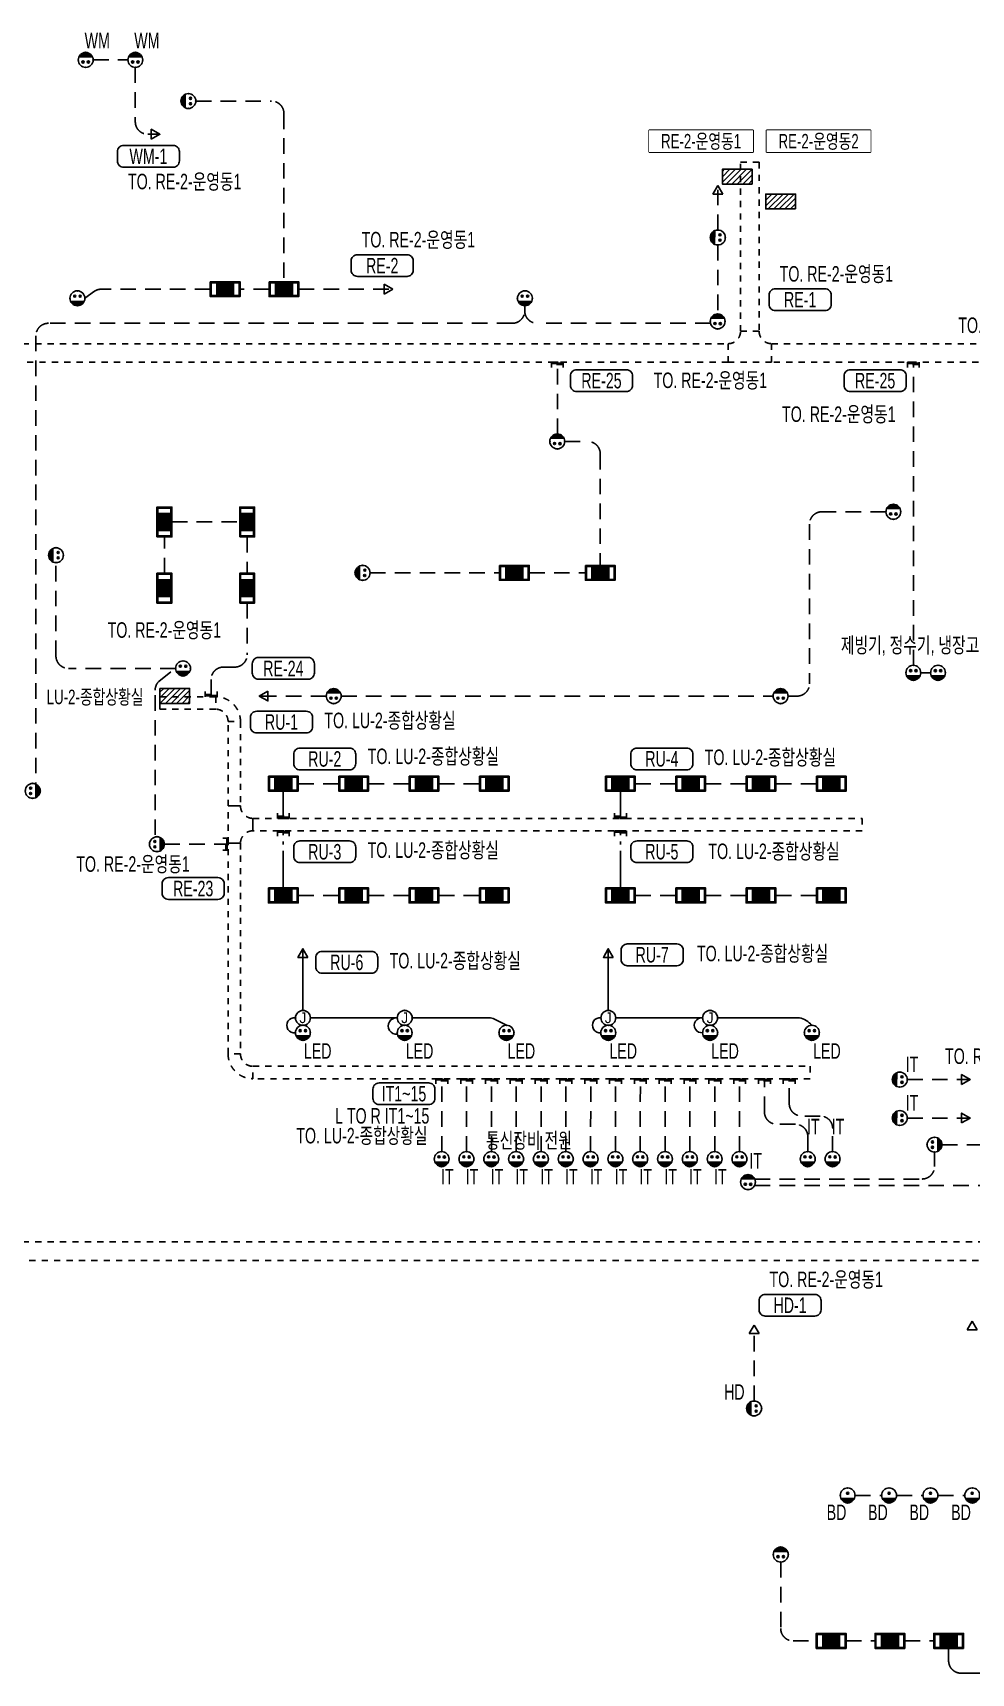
# Model space of a CAD drawing. Header units: millimetres. Extents: x 35956 to 501590, y -530175 to 1059940.
# Drawn here: x 127472 to 150160, y -110542 to -70899 of the extents above; entities that cross this region are included whole.
import ezdxf
from ezdxf.enums import TextEntityAlignment as Align

# ---------------------------------------------------------------- set-up
doc = ezdxf.new("R2010")
doc.units = ezdxf.units.MM
doc.header["$LTSCALE"] = 150
doc.set_wipeout_variables(frame=1)
for name, pattern in [('D1', [3, 1, -1, 1]), ('D2', [6.5, 2.5, -1.5, 2.5]), ('E6', [10, 6, -1, 0.5, -1, 0.5, -1])]:
    doc.linetypes.add(name, pattern=pattern)
doc.layers.get('Defpoints').update_dxf_attribs({"color": 161})
for name, color, linetype in [('------01 Distribution Panel', 3, 'Continuous'), ('------01 Distribution Panel_UPS_Emgency', 232, 'Continuous'), ('------06 Receptacle', 6, 'Continuous'), ('------07 System Box', 6, 'Continuous'), ('-----20 General Symbol', 3, 'Continuous'), ('-----21 Embeded Wire in Ceiling or Wall', 4, 'Continuous'), ('-----22 Concealed Wire in Floor', 4, 'E6'), ('-----22 Embeded in Floor', 4, 'D2'), ('-----23 Concealed or Exposed Wire', 4, 'D1'), ('-----26 Electrical Cable Tray_Access Floor', 1, 'D1')]:
    doc.layers.add(name, color=color, linetype=linetype)
doc.styles.add('ELEC', font='')
doc.styles.get('ELEC').set_extended_font_data('Dotum')

# ---------------------------------------------------------------- blocks, each defined once
blk = doc.blocks.new('B02')
h = blk.add_hatch(color=256)
h.paths.add_polyline_path([(-136, 86, 0.632456), (136, 86)])
h.paths.add_polyline_path([(-75, 193, 1), (-32, 193, 1)])
h.paths.add_polyline_path([(32, 193, 1), (75, 193, 1)])
blk.add_line((-136, 86), (136, 86))
at = {"linetype": 'Continuous'}
blk.add_circle((0, 150), 150, dxfattribs=at)
for centre in [(-54, 193), (54, 193)]:
    blk.add_circle(centre, 21.4)
for p in [(-150, 150), (0, 300), (0, 0), (150, 150)]:
    blk.add_point(p)
blk = doc.blocks.new('A02')
h = blk.add_hatch()
h.set_pattern_fill('ANSI31', color=256, scale=25, style=0)
h.set_pattern_definition([(45, (-2000, -19200), (-56.1266, 56.1266), [])])
h.paths.add_polyline_path([(-300, 300), (-300, 0), (300, 0), (300, 300)])
blk.add_lwpolyline([(300, 0), (-300, 0), (-300, 300), (300, 300)], close=True)
blk = doc.blocks.new('B11')
h = blk.add_hatch(color=256)
h.dxf.hatch_style = 1
h.paths.add_polyline_path([(150, 150), (-150, 150), (-150, -150), (150, -150)])
at = {"linetype": 'Continuous'}
for points in [[(300, -150), (-300, -150), (-300, 150), (300, 150)], [(-150, 150), (150, 150), (150, -150), (-150, -150)]]:
    blk.add_lwpolyline(points, close=True, dxfattribs=at)
at = {"color": 1, "linetype": 'Continuous'}
for points in [[(-280, 130), (-170, 130), (-170, -130), (-280, -130)], [(170, 130), (280, 130), (280, -130), (170, -130)]]:
    blk.add_lwpolyline(points, close=True, dxfattribs=at)
blk = doc.blocks.new('B01')
h = blk.add_hatch(color=256)
h.paths.add_polyline_path([(21, 193, 1), (-21, 193, 1)])
h.paths.add_polyline_path([(-136, 86, 0.632456), (136, 86)])
blk.add_line((-136, 86), (136, 86))
at = {"linetype": 'Continuous'}
blk.add_circle((0, 150), 150, dxfattribs=at)
blk.add_circle((0, 193), 21.4)
for p in [(-150, 150), (0, 300), (0, 0), (150, 150)]:
    blk.add_point(p)
blk = doc.blocks.new('O07')
blk.add_lwpolyline([(-173, -100), (0, 0), (-173, 100)], close=True)
blk = doc.blocks.new('O04')
blk.add_circle((0, 0), 150)
for p in [(-150, 0), (0, 150), (150, 0), (0, -150)]:
    blk.add_point(p)
at = {"style": 'ELEC'}
blk.add_text('J', height=214, dxfattribs=at).set_placement((0, 0), align=Align.MIDDLE)
blk = doc.blocks.new('O08')
blk.add_hatch(color=256).paths.add_polyline_path([(-120, 51), (-120, 0), (120, 0), (120, 51)])
blk.add_lwpolyline([(120, 127.5), (120, 0), (-120, 0), (-120, 127.5), (-120, 51), (120, 51)])
blk = doc.blocks.new('A$C2ba48c73')
at = {"layer": '-----23 Concealed or Exposed Wire', "rotation": 180}
blk.add_blockref('O08', (0, 0), dxfattribs=at)

msp = doc.modelspace()

# ---------------------------------------------------------------- linework, layer by layer
at = {"layer": '------01 Distribution Panel', "color": 1}
for points in [[(142372, -73780), (144888, -73780), (144888, -73255), (142372, -73255)], [(145213, -73780), (147729, -73780), (147729, -73255), (145213, -73255)]]:
    msp.add_lwpolyline(points, close=True, dxfattribs=at)
at = {"layer": '-----21 Embeded Wire in Ceiling or Wall'}
for p, q in [((134184, -94705), (136284, -94705)), ((136644, -94705), (138500, -94705)), ((138925, -94885), (138636, -94738)), ((141566, -94705), (143667, -94705))]:
    msp.add_line(p, q, dxfattribs=at)
for points in [[(134004, -94525), (134004, -93035)], [(141386, -94525), (141386, -93035)]]:
    msp.add_lwpolyline(points, dxfattribs=at)
msp.add_lwpolyline([(144027, -94705), (146006, -94705, -0.172663), (146308, -94885, -0.299992)], format="xyb", dxfattribs=at)
for centre, radius, start, end in [((133793, -94884), 182, 80.3196, 279.3267), ((136265, -94902), 198, 84.3003, 276.4402), ((138500, -95005), 300, 62.9869, 90), ((141183, -94884), 181, 82.6733, 276.973), ((143647, -94884), 181, 83.4637, 276.1825)]:
    msp.add_arc(centre, radius, start, end, dxfattribs=at)
at = {"layer": '-----22 Concealed Wire in Floor'}
for points in [[(133529, -89225), (133529, -89884)], [(141679, -89225), (141679, -89884)], [(133529, -91565), (133529, -90184)], [(141679, -91565), (141679, -90184)]]:
    msp.add_lwpolyline(points, dxfattribs=at)
at = {"layer": '-----22 Concealed Wire in Floor', "elevation": 0}
msp.add_lwpolyline([(149614, -109942), (149614, -110242, 0.414214), (149914, -110542), (160537, -110542)], format="xyb", dxfattribs=at)
at = {"layer": '-----22 Embeded in Floor'}
for p, q in [((144035, -75666), (144037, -74593)), ((144032, -76026), (144032, -77695)), ((140154, -80595), (140154, -78862)), ((131783, -86528), (131783, -86945)), ((130654, -90509), (132194, -90509)), ((137359, -97937), (137361, -96175)), ((137959, -97937), (137961, -96175)), ((138559, -97937), (138561, -96175)), ((139159, -97937), (139161, -96175)), ((139759, -97937), (139761, -96175)), ((140359, -97937), (140361, -96175)), ((140959, -97937), (140961, -96175)), ((141559, -97937), (141561, -96175)), ((142159, -97937), (142161, -96175)), ((142759, -97937), (142761, -96175)), ((143359, -97937), (143361, -96175)), ((143959, -97937), (143961, -96175)), ((144559, -97937), (144561, -96175)), ((145161, -96977), (145161, -96175)), ((145761, -96777), (145761, -96175)), ((146511, -97077), (146061, -97077)), ((145911, -97277), (145461, -97277)), ((146809, -97937), (146811, -97377)), ((146209, -97937), (146211, -97577))]:
    msp.add_line(p, q, dxfattribs=at)
for points in [[(128932, -71555), (129772, -71552)], [(133184, -77095), (132484, -77095)], [(133904, -77095), (136173, -77095)], [(139365, -77495), (139365, -77619), (139365, -77534)], [(130834, -82720), (132474, -82720)], [(130654, -83960), (130654, -83080)], [(132654, -83080), (132654, -83960)], [(135626, -83951), (138755, -83951)], [(139475, -83951), (140832, -83951)], [(134568, -86927), (132948, -86927)], [(134928, -86929), (145372, -86927)], [(133889, -89045), (134869, -89045)], [(135589, -89045), (136569, -89045)], [(137289, -89045), (138269, -89045)], [(142039, -89045), (143019, -89045)], [(143739, -89045), (144719, -89045)], [(145439, -89045), (146419, -89045)], [(133889, -91745), (134869, -91745)], [(135589, -91745), (136569, -91745)], [(137289, -91745), (138269, -91745)], [(142039, -91745), (143019, -91745)], [(143739, -91745), (144719, -91745)], [(145439, -91745), (146419, -91745)], [(148614, -96197), (150135, -96197)], [(148614, -97125), (150115, -97125)], [(144911, -103964), (144911, -102128)], [(147354, -106245), (147994, -106245)], [(148354, -106245), (148994, -106245)], [(149354, -106245), (150004, -106245)], [(147134, -109762), (147834, -109762)], [(148554, -109762), (149254, -109762)]]:
    msp.add_lwpolyline(points, dxfattribs=at)
for points in [[(129951, -71734), (129951, -73050, 0.414214), (130251, -73350), (130545, -73350)], [(131414, -72549), (133244, -72549, -0.414214), (133544, -72849), (133544, -76915)], [(131764, -77095), (129130, -77095, 0.149591), (128962, -77146), (128731, -77316)], [(140332, -80776), (140892, -80776, -0.414214), (141192, -81076), (141192, -83771)], [(148098, -82474), (146550, -82474, 0.414214), (146250, -82774), (146250, -86629, -0.414214), (145950, -86929), (145732, -86929)], [(130430, -90282), (130430, -86788, -0.19862), (130518, -86576), (130925, -86258), (128332, -86258, -0.414214), (128032, -85958), (128032, -83704)], [(132654, -84680), (132654, -85928, -0.414214), (132354, -86228), (132083, -86228)], [(149454, -97770), (159432, -97770, 0.414214), (159732, -97470), (159732, -89634)], [(144925, -98599), (148972, -98599, 0.414214), (149272, -98299), (149272, -97949)], [(144927, -98753), (159435, -98753, -0.414214), (159735, -99053), (159735, -105240)], [(145554, -107855), (145554, -109462, 0.414214), (145854, -109762), (146414, -109762)]]:
    msp.add_lwpolyline(points, format="xyb", dxfattribs=at)
at = {"layer": '-----22 Embeded in Floor', "elevation": 0}
msp.add_lwpolyline([(148940, -86366), (149177, -86364)], dxfattribs=at)
at = {"layer": '-----22 Embeded in Floor'}
for centre, start, end in [((132083, -86528), 90, 180), ((145461, -96977), 180, 270), ((146061, -96777), 180, 270), ((146511, -97377), 0, 90), ((145911, -97577), 0, 90)]:
    msp.add_arc(centre, 300, start, end, dxfattribs=at)
at = {"layer": '-----26 Electrical Cable Tray_Access Floor', "elevation": 0}
for points in [[(145033, -78112), (144583, -78112), (144583, -74029), (145033, -74029)], [(126930, -78862), (126930, -78412), (144283, -78412), (144283, -78862)], [(130544, -87245), (130544, -86945), (131894, -86945), (131894, -87245)], [(132494, -89584), (132194, -89584), (132194, -87545), (132494, -87545)], [(147522, -89884), (147522, -90184), (132794, -90184), (132794, -89884)], [(132494, -95575), (132194, -95575), (132194, -90484), (132494, -90484)], [(132794, -96175), (132794, -95875), (146267, -95875), (146267, -96175)], [(160237, -100119), (160237, -100569), (126930, -100569), (126930, -100119)]]:
    msp.add_lwpolyline(points, close=True, dxfattribs=at)
for points in [[(145333, -78412), (145333, -78862), (145333, -78862), (144283, -78862), (144283, -78412, 0.414214), (144583, -78112), (145033, -78112), (145033, -78112, 0.414214)], [(131894, -87245), (131894, -87245, -0.414214), (132194, -87545), (132194, -87545), (132494, -87545, 0.414214), (131894, -86945)], [(132494, -90484), (132194, -90484), (132194, -90484), (132194, -89584), (132494, -89584, 0.414214), (132794, -89884), (132794, -90184), (132794, -90184, 0.414214)], [(132794, -95875), (132794, -95875, -0.414214), (132494, -95575), (132494, -95575), (132194, -95575, 0.414214), (132794, -96175)]]:
    msp.add_lwpolyline(points, format="xyb", close=True, dxfattribs=at)

# ---------------------------------------------------------------- block references
at = {"layer": '------01 Distribution Panel', "xscale": 1.2, "yscale": 1.2, "zscale": 1.2}
for p in [(144504, -74555), (145554, -75155)]:
    msp.add_blockref('A02', p, dxfattribs=at)
at = {"layer": '------01 Distribution Panel_UPS_Emgency', "xscale": 1.2, "yscale": 1.2, "zscale": 1.2, "rotation": 180}
msp.add_blockref('A02', (130904, -86745), dxfattribs=at)
at = {"layer": '------06 Receptacle', "xscale": 1.2, "yscale": 1.2, "zscale": 1.2}
for p, rotation in [((128753, -71374), 179.646272586137), ((129953, -71374), 179.646272586137), ((131054, -72547), 269.646272586137), ((143854, -75845), 269.6462725861369), ((128550, -77495), 359.6462725861371), ((139369, -77495), 359.6462725861369), ((144032, -77695), 179.646272586137), ((140154, -80595), 179.646272586137), ((148279, -82295), 179.646272586137), ((127854, -83523), 269.646272586137), ((135266, -83949), 269.646272586137), ((131104, -86439), 359.6462725861371), ((148759, -86545), 359.6462725861371), ((149356, -86545), 359.6462725861371), ((134749, -86748), 179.646272586137), ((145553, -86748), 179.646272586137), ((127651, -89220), 89.64627258613697), ((130654, -90509), 89.64627258613699), ((134001, -95245), 359.6462725861371), ((136462, -95245), 359.6462725861371), ((138923, -95245), 359.6462725861371), ((141384, -95245), 359.6462725861371), ((143845, -95245), 359.6462725861371), ((146306, -95245), 359.6462725861371), ((148254, -96195), 269.6462725860953), ((148254, -97123), 269.6462725860953), ((149454, -97770), 89.64627258609528), ((137356, -98297), 359.6462725861371), ((137956, -98297), 359.6462725861371), ((138556, -98297), 359.6462725861371), ((139156, -98297), 359.6462725861371), ((139756, -98297), 359.6462725861371), ((140356, -98297), 359.6462725861371), ((140956, -98297), 359.6462725861371), ((141556, -98297), 359.6462725861371), ((142156, -98297), 359.6462725861371), ((142756, -98297), 359.6462725861371), ((143356, -98297), 359.6462725861371), ((143956, -98297), 359.6462725861371), ((144556, -98297), 359.6462725861371), ((146206, -98297), 359.6462725861371), ((146806, -98297), 359.6462725861371), ((144765, -98495), 179.646272586137), ((144731, -104144), 270.0000009445702), ((145556, -107495), 179.6462725861371)]:
    msp.add_blockref('B02', p, dxfattribs=dict(at, rotation=rotation))
for p in [(147174, -106425), (148174, -106425), (149174, -106425), (150184, -106425)]:
    msp.add_blockref('B01', p, dxfattribs=at)
at = {"layer": '------07 System Box', "xscale": 1.2, "yscale": 1.2, "zscale": 1.2}
for p, rotation in [((132124, -77095), 180), ((133544, -77095), 180), ((130654, -82720), 270), ((132654, -82720), 270), ((130654, -84320), 270), ((132654, -84320), 270), ((139115, -83951), 180), ((141192, -83951), 180), ((133529, -89045), 180), ((135229, -89045), 180), ((136929, -89045), 180), ((138629, -89045), 180), ((141679, -89045), 180), ((143379, -89045), 180), ((145079, -89045), 180), ((146779, -89045), 180), ((133529, -91745), 180), ((135229, -91745), 180), ((136929, -91745), 180), ((138629, -91745), 180), ((141679, -91745), 180), ((143379, -91745), 180), ((145079, -91745), 180), ((146779, -91745), 180)]:
    msp.add_blockref('B11', p, dxfattribs=dict(at, rotation=rotation))
for p in [(146774, -109762), (148194, -109762), (149614, -109762)]:
    msp.add_blockref('B11', p, dxfattribs=at)
at = {"layer": '-----20 General Symbol', "xscale": 1.2, "yscale": 1.2, "zscale": 1.2}
for p in [(134004, -94705), (136464, -94705), (141386, -94705), (143847, -94705)]:
    msp.add_blockref('O04', p, dxfattribs=at)
at = {"layer": '-----21 Embeded Wire in Ceiling or Wall', "xscale": 1.2, "yscale": 1.2, "zscale": 1.2}
for p in [(130545, -73350), (150135, -96197), (150135, -97125)]:
    msp.add_blockref('O07', p, dxfattribs=at)
for p, rotation in [((132948, -86927), 179.9999999999999), ((134004, -93035), 89.99999999999997), ((141386, -93035), 89.99999999999997)]:
    msp.add_blockref('O07', p, dxfattribs=dict(at, rotation=rotation))
at = {"layer": '-----22 Concealed Wire in Floor', "xscale": 1.2}
for p, rotation in [((131783, -86945), 180), ((133529, -89884), 180.0000000095184), ((141679, -89884), 180.0000000095184), ((132194, -90509), 270)]:
    msp.add_blockref('A$C2ba48c73', p, dxfattribs=dict(at, rotation=rotation))
for p in [(133529, -90184), (141679, -90184), (137361, -96175), (137961, -96175), (138561, -96175), (139161, -96175), (139761, -96175), (140361, -96175), (140961, -96175), (141561, -96175), (142161, -96175), (142761, -96175), (143361, -96175), (143961, -96175), (144561, -96175), (145161, -96175), (145761, -96175)]:
    msp.add_blockref('A$C2ba48c73', p, dxfattribs=at)
at = {"layer": '-----22 Embeded in Floor', "xscale": 1.2, "yscale": 1.2, "zscale": 1.2}
for p, rotation in [((144037, -74593), 90), ((144911, -102128), 89.99999999999997), ((150184, -102038), 89.99999999999997)]:
    msp.add_blockref('O07', p, dxfattribs=dict(at, rotation=rotation))
msp.add_blockref('O07', (136173, -77095), dxfattribs=at)

# ---------------------------------------------------------------- texts
at = {"layer": '------06 Receptacle', "style": 'ELEC', "width": 0.7}
for s, p in [('WM', (129031, -71087)), ('WM', (130231, -71087)), ('LED', (134361, -95506)), ('LED', (136823, -95506)), ('LED', (139285, -95506)), ('LED', (141747, -95506)), ('LED', (144209, -95506)), ('LED', (146671, -95506)), ('IT', (148731, -95829, 0)), ('IT', (148730, -96756, 0)), ('IT', (146343, -97332)), ('IT', (146943, -97332)), ('IT', (144949, -98159)), ('IT', (137493, -98542)), ('IT', (138093, -98542)), ('IT', (138693, -98542)), ('IT', (139293, -98542)), ('IT', (139893, -98542)), ('IT', (140493, -98542)), ('IT', (141093, -98542)), ('IT', (141693, -98542)), ('IT', (142293, -98542)), ('IT', (142893, -98542)), ('IT', (143493, -98542)), ('IT', (144093, -98542)), ('HD', (144433, -103745, 0)), ('BD', (146904, -106654)), ('BD', (147904, -106654)), ('BD', (148904, -106654)), ('BD', (149914, -106654))]:
    msp.add_text(s, height=375, dxfattribs=at).set_placement(p, align=Align.MIDDLE)
at = {"style": 'ELEC', "width": 0.7}
for s, p in [('TO. RE-2-운영동1', (151219, -77962)), ('TO. RE-2-운영동1', (143854, -79292)), ('TO. RE-2-운영동1', (146960, -80111)), ('TO. RE-2-운영동1', (130653, -85328)), ('TO. LU-2-종합상황실', (136109, -87510)), ('TO. LU-2-종합상황실', (137158, -88378, 8)), ('TO. LU-2-종합상황실', (145305, -88401)), ('TO. LU-2-종합상황실', (137155, -90644)), ('TO. LU-2-종합상황실', (145393, -90673)), ('TO. LU-2-종합상황실', (137686, -93316)), ('TO. LU-2-종합상황실', (145116, -93143)), ('TO. RE-2-운영동2', (150900, -95627)), ('TO. LU-2-종합상황실', (135430, -97545))]:
    msp.add_text(s, height=375, dxfattribs=at).set_placement(p, align=Align.MIDDLE)
at = {"layer": 'Defpoints', "style": 'ELEC', "width": 0.7}
for s, p in [('제빙기, 정수기, 냉장고 외 주방부하', (149601, -85708, 0)), ('통신장비 전원', (139467, -97664, 0))]:
    msp.add_text(s, height=375, dxfattribs=at).set_placement(p, align=Align.MIDDLE)

# ---------------------------------------------------------------- wipeouts: each hides what was drawn before it
at = {"color": 1, "linetype": 'Continuous'}
for points in [[(145275, -77462), (145277, -77486), (145283, -77509), (145292, -77530), (145304, -77550), (145319, -77568), (145337, -77584), (145357, -77596), (145379, -77605), (145402, -77610), (145425, -77612), (146625, -77612), (146649, -77610), (146672, -77605), (146693, -77596), (146713, -77584), (146731, -77568), (146747, -77550), (146759, -77530), (146768, -77509), (146773, -77486), (146775, -77462), (146775, -77237), (146773, -77214), (146768, -77191), (146759, -77169), (146747, -77149), (146731, -77131), (146713, -77116), (146693, -77104), (146672, -77095), (146649, -77089), (146625, -77087), (145425, -77087), (145402, -77089), (145379, -77095), (145357, -77104), (145337, -77116), (145319, -77131), (145304, -77149), (145292, -77169), (145283, -77191), (145277, -77214), (145275, -77237)], [(147087, -79418), (147089, -79441), (147094, -79464), (147103, -79486), (147115, -79506), (147131, -79524), (147149, -79539), (147169, -79552), (147190, -79561), (147213, -79566), (147237, -79568), (148437, -79568), (148460, -79566), (148483, -79561), (148505, -79552), (148525, -79539), (148543, -79524), (148558, -79506), (148570, -79486), (148580, -79464), (148585, -79441), (148587, -79418), (148587, -79193), (148585, -79169), (148580, -79147), (148570, -79125), (148558, -79105), (148543, -79087), (148525, -79072), (148505, -79059), (148483, -79050), (148460, -79045), (148437, -79043), (147237, -79043), (147213, -79045), (147190, -79050), (147169, -79059), (147149, -79072), (147131, -79087), (147115, -79105), (147103, -79125), (147094, -79147), (147089, -79169), (147087, -79193)], [(132735, -87669), (132737, -87693), (132742, -87716), (132751, -87737), (132764, -87757), (132779, -87775), (132797, -87791), (132817, -87803), (132839, -87812), (132862, -87817), (132885, -87819), (134085, -87819), (134109, -87817), (134131, -87812), (134153, -87803), (134173, -87791), (134191, -87775), (134206, -87757), (134219, -87737), (134228, -87716), (134233, -87693), (134235, -87669), (134235, -87444), (134233, -87421), (134228, -87398), (134219, -87376), (134206, -87356), (134191, -87338), (134173, -87323), (134153, -87311), (134131, -87302), (134109, -87296), (134085, -87294), (132885, -87294), (132862, -87296), (132839, -87302), (132817, -87311), (132797, -87323), (132779, -87338), (132764, -87356), (132751, -87376), (132742, -87398), (132737, -87421), (132735, -87444)]]:
    msp.add_wipeout(points, dxfattribs=at)

# ---------------------------------------------------------------- next in the draw order: linework, layer by layer
at = {"layer": '-----22 Embeded in Floor'}
msp.add_line((148761, -86185), (148761, -78862), dxfattribs=at)
at = {"layer": '-----26 Electrical Cable Tray_Access Floor', "elevation": 0}
msp.add_lwpolyline([(145333, -78862), (145333, -78412), (160237, -78412), (160237, -78862)], close=True, dxfattribs=at)
at = {"color": 1, "linetype": 'Continuous'}
for points in [[(145275, -77462, 0.414214), (145425, -77612), (146625, -77612, 0.414214), (146775, -77462), (146775, -77237, 0.414214), (146625, -77087), (145425, -77087, 0.414214), (145275, -77237)], [(147087, -79418, 0.414214), (147237, -79568), (148437, -79568, 0.414214), (148587, -79418), (148587, -79193, 0.414214), (148437, -79043), (147237, -79043, 0.414214), (147087, -79193)], [(132735, -87669, 0.414214), (132885, -87819), (134085, -87819, 0.414214), (134235, -87669), (134235, -87444, 0.414214), (134085, -87294), (132885, -87294, 0.414214), (132735, -87444)]]:
    msp.add_lwpolyline(points, format="xyb", close=True, dxfattribs=at)

# ---------------------------------------------------------------- next in the draw order: block references
at = {"layer": '-----22 Concealed Wire in Floor', "xscale": 1.2}
msp.add_blockref('A$C2ba48c73', (148761, -78862), dxfattribs=at)

# ---------------------------------------------------------------- next in the draw order: texts
at = {"style": 'ELEC', "width": 0.7}
for s, p in [('TO. RE-2-운영동1', (146901, -76720)), ('RE-1', (146025, -77350)), ('RE-25', (147837, -79305)), ('RU-1', (133485, -87557))]:
    msp.add_text(s, height=375, dxfattribs=at).set_placement(p, align=Align.MIDDLE)

# ---------------------------------------------------------------- next in the draw order: wipeouts: each hides what was drawn before it
at = {"color": 1}
for points in [[(142372, -73780), (144888, -73780), (144888, -73255), (142372, -73255)], [(145213, -73780), (147729, -73780), (147729, -73255), (145213, -73255)]]:
    msp.add_wipeout(points, dxfattribs=at).dxf.layer = '------01 Distribution Panel'
at = {"color": 1, "linetype": 'Continuous'}
for points in [[(129517, -73996), (129519, -74019), (129525, -74042), (129534, -74064), (129546, -74084), (129561, -74102), (129579, -74117), (129599, -74129), (129621, -74138), (129644, -74144), (129667, -74146), (130867, -74146), (130891, -74144), (130914, -74138), (130936, -74129), (130956, -74117), (130974, -74102), (130989, -74084), (131001, -74064), (131010, -74042), (131016, -74019), (131017, -73996), (131017, -73771), (131016, -73747), (131010, -73724), (131001, -73703), (130989, -73683), (130974, -73665), (130956, -73649), (130936, -73637), (130914, -73628), (130891, -73623), (130867, -73621), (129667, -73621), (129644, -73623), (129621, -73628), (129599, -73637), (129579, -73649), (129561, -73665), (129546, -73683), (129534, -73703), (129525, -73724), (129519, -73747), (129517, -73771)], [(135170, -76636), (135172, -76659), (135177, -76682), (135186, -76704), (135199, -76724), (135214, -76742), (135232, -76757), (135252, -76769), (135274, -76778), (135297, -76784), (135320, -76786), (136520, -76786), (136543, -76784), (136566, -76778), (136588, -76769), (136608, -76757), (136626, -76742), (136641, -76724), (136654, -76704), (136663, -76682), (136668, -76659), (136670, -76636), (136670, -76411), (136668, -76387), (136663, -76364), (136654, -76343), (136641, -76323), (136626, -76305), (136608, -76289), (136588, -76277), (136566, -76268), (136543, -76263), (136520, -76261), (135320, -76261), (135297, -76263), (135274, -76268), (135252, -76277), (135232, -76289), (135214, -76305), (135199, -76323), (135186, -76343), (135177, -76364), (135172, -76387), (135170, -76411)], [(140471, -79417), (140473, -79440), (140478, -79463), (140487, -79485), (140499, -79505), (140515, -79523), (140533, -79538), (140553, -79551), (140574, -79560), (140597, -79565), (140621, -79567), (141821, -79567), (141844, -79565), (141867, -79560), (141889, -79551), (141909, -79538), (141927, -79523), (141942, -79505), (141954, -79485), (141963, -79463), (141969, -79440), (141971, -79417), (141971, -79192), (141969, -79168), (141963, -79146), (141954, -79124), (141942, -79104), (141927, -79086), (141909, -79071), (141889, -79058), (141867, -79049), (141844, -79044), (141821, -79042), (140621, -79042), (140597, -79044), (140574, -79049), (140553, -79058), (140533, -79071), (140515, -79086), (140499, -79104), (140487, -79124), (140478, -79146), (140473, -79168), (140471, -79192)], [(132780, -86371), (132782, -86394), (132788, -86417), (132797, -86439), (132809, -86459), (132824, -86477), (132842, -86492), (132862, -86504), (132884, -86513), (132907, -86519), (132930, -86521), (134130, -86521), (134154, -86519), (134177, -86513), (134198, -86504), (134218, -86492), (134236, -86477), (134252, -86459), (134264, -86439), (134273, -86417), (134278, -86394), (134280, -86371), (134280, -86146), (134278, -86122), (134273, -86099), (134264, -86078), (134252, -86058), (134236, -86040), (134218, -86024), (134198, -86012), (134177, -86003), (134154, -85998), (134130, -85996), (132930, -85996), (132907, -85998), (132884, -86003), (132862, -86012), (132842, -86024), (132824, -86040), (132809, -86058), (132797, -86078), (132788, -86099), (132782, -86122), (132780, -86146)], [(133781, -88560), (133783, -88583), (133789, -88606), (133798, -88628), (133810, -88648), (133825, -88666), (133843, -88681), (133863, -88693), (133885, -88702), (133908, -88708), (133931, -88710), (135131, -88710), (135155, -88708), (135178, -88702), (135199, -88693), (135219, -88681), (135237, -88666), (135253, -88648), (135265, -88628), (135274, -88606), (135279, -88583), (135281, -88560), (135281, -88335), (135279, -88311), (135274, -88288), (135265, -88267), (135253, -88246), (135237, -88229), (135219, -88213), (135199, -88201), (135178, -88192), (135155, -88186), (135131, -88185), (133931, -88185), (133908, -88186), (133885, -88192), (133863, -88201), (133843, -88213), (133825, -88229), (133810, -88246), (133798, -88267), (133789, -88288), (133783, -88311), (133781, -88335)], [(141931, -88560), (141933, -88583), (141939, -88606), (141948, -88628), (141960, -88648), (141975, -88666), (141993, -88681), (142013, -88693), (142035, -88702), (142058, -88708), (142081, -88710), (143281, -88710), (143305, -88708), (143328, -88702), (143349, -88693), (143369, -88681), (143387, -88666), (143403, -88648), (143415, -88628), (143424, -88606), (143429, -88583), (143431, -88560), (143431, -88335), (143429, -88311), (143424, -88288), (143415, -88267), (143403, -88246), (143387, -88229), (143369, -88213), (143349, -88201), (143328, -88192), (143305, -88186), (143281, -88185), (142081, -88185), (142058, -88186), (142035, -88192), (142013, -88201), (141993, -88213), (141975, -88229), (141960, -88246), (141948, -88267), (141939, -88288), (141933, -88311), (141931, -88335)], [(133781, -90803), (133783, -90827), (133789, -90850), (133798, -90871), (133810, -90891), (133825, -90909), (133843, -90925), (133863, -90937), (133885, -90946), (133908, -90951), (133931, -90953), (135131, -90953), (135155, -90951), (135178, -90946), (135199, -90937), (135219, -90925), (135237, -90909), (135253, -90891), (135265, -90871), (135274, -90850), (135279, -90827), (135281, -90803), (135281, -90578), (135279, -90555), (135274, -90532), (135265, -90510), (135253, -90490), (135237, -90472), (135219, -90457), (135199, -90445), (135178, -90436), (135155, -90430), (135131, -90428), (133931, -90428), (133908, -90430), (133885, -90436), (133863, -90445), (133843, -90457), (133825, -90472), (133810, -90490), (133798, -90510), (133789, -90532), (133783, -90555), (133781, -90578)], [(141931, -90803), (141933, -90827), (141939, -90850), (141948, -90871), (141960, -90891), (141975, -90909), (141993, -90925), (142013, -90937), (142035, -90946), (142058, -90951), (142081, -90953), (143281, -90953), (143305, -90951), (143328, -90946), (143349, -90937), (143369, -90925), (143387, -90909), (143403, -90891), (143415, -90871), (143424, -90850), (143429, -90827), (143431, -90803), (143431, -90578), (143429, -90555), (143424, -90532), (143415, -90510), (143403, -90490), (143387, -90472), (143369, -90457), (143349, -90445), (143328, -90436), (143305, -90430), (143281, -90428), (142081, -90428), (142058, -90430), (142035, -90436), (142013, -90445), (141993, -90457), (141975, -90472), (141960, -90490), (141948, -90510), (141939, -90532), (141933, -90555), (141931, -90578)], [(130600, -91691), (130602, -91715), (130607, -91738), (130616, -91759), (130629, -91779), (130644, -91797), (130662, -91813), (130682, -91825), (130704, -91834), (130727, -91839), (130750, -91841), (131950, -91841), (131974, -91839), (131996, -91834), (132018, -91825), (132038, -91813), (132056, -91797), (132071, -91779), (132084, -91759), (132093, -91738), (132098, -91715), (132100, -91691), (132100, -91466), (132098, -91443), (132093, -91420), (132084, -91398), (132071, -91378), (132056, -91360), (132038, -91345), (132018, -91333), (131996, -91323), (131974, -91318), (131950, -91316), (130750, -91316), (130727, -91318), (130704, -91323), (130682, -91333), (130662, -91345), (130644, -91360), (130629, -91378), (130616, -91398), (130607, -91420), (130602, -91443), (130600, -91466)], [(134313, -93474), (134314, -93498), (134320, -93521), (134329, -93543), (134341, -93563), (134356, -93580), (134374, -93596), (134394, -93608), (134416, -93617), (134439, -93623), (134463, -93624), (135663, -93624), (135686, -93623), (135709, -93617), (135731, -93608), (135751, -93596), (135769, -93580), (135784, -93563), (135796, -93543), (135805, -93521), (135811, -93498), (135813, -93474), (135813, -93249), (135811, -93226), (135805, -93203), (135796, -93181), (135784, -93161), (135769, -93143), (135751, -93128), (135731, -93116), (135709, -93107), (135686, -93101), (135663, -93099), (134463, -93099), (134439, -93101), (134416, -93107), (134394, -93116), (134374, -93128), (134356, -93143), (134341, -93161), (134329, -93181), (134320, -93203), (134314, -93226), (134313, -93249)], [(141696, -93294), (141698, -93318), (141703, -93341), (141712, -93363), (141724, -93383), (141740, -93400), (141758, -93416), (141778, -93428), (141799, -93437), (141822, -93443), (141846, -93444), (143046, -93444), (143069, -93443), (143092, -93437), (143114, -93428), (143134, -93416), (143152, -93400), (143167, -93383), (143179, -93363), (143188, -93341), (143194, -93318), (143196, -93294), (143196, -93069), (143194, -93046), (143188, -93023), (143179, -93001), (143167, -92981), (143152, -92963), (143134, -92948), (143114, -92936), (143092, -92927), (143069, -92921), (143046, -92919), (141846, -92919), (141822, -92921), (141799, -92927), (141778, -92936), (141758, -92948), (141740, -92963), (141724, -92981), (141712, -93001), (141703, -93023), (141698, -93046), (141696, -93069)], [(135696, -96651), (135698, -96675), (135703, -96698), (135712, -96719), (135724, -96739), (135740, -96757), (135758, -96773), (135778, -96785), (135799, -96794), (135822, -96799), (135846, -96801), (137046, -96801), (137069, -96799), (137092, -96794), (137114, -96785), (137134, -96773), (137152, -96757), (137167, -96739), (137179, -96719), (137188, -96698), (137194, -96675), (137196, -96651), (137196, -96426), (137194, -96403), (137188, -96380), (137179, -96358), (137167, -96338), (137152, -96320), (137134, -96305), (137114, -96293), (137092, -96284), (137069, -96278), (137046, -96276), (135846, -96276), (135822, -96278), (135799, -96284), (135778, -96293), (135758, -96305), (135740, -96320), (135724, -96338), (135712, -96358), (135703, -96380), (135698, -96403), (135696, -96426)], [(145030, -101762), (145031, -101786), (145037, -101809), (145046, -101831), (145058, -101851), (145073, -101869), (145091, -101884), (145111, -101896), (145133, -101905), (145156, -101911), (145180, -101912), (146380, -101912), (146403, -101911), (146426, -101905), (146448, -101896), (146468, -101884), (146486, -101869), (146501, -101851), (146513, -101831), (146522, -101809), (146528, -101786), (146530, -101762), (146530, -101537), (146528, -101514), (146522, -101491), (146513, -101469), (146501, -101449), (146486, -101431), (146468, -101416), (146448, -101404), (146426, -101395), (146403, -101389), (146380, -101387), (145180, -101387), (145156, -101389), (145133, -101395), (145111, -101404), (145091, -101416), (145073, -101431), (145058, -101449), (145046, -101469), (145037, -101491), (145031, -101514), (145030, -101537)]]:
    msp.add_wipeout(points, dxfattribs=at)

# ---------------------------------------------------------------- next in the draw order: linework, layer by layer
at = {"layer": '-----22 Embeded in Floor'}
msp.add_lwpolyline([(143859, -77919), (139665, -77919, -0.414214), (139365, -77619, -0.414214), (139065, -77919), (127849, -77919, 0.414214), (127549, -78219), (127549, -89057)], format="xyb", dxfattribs=at)
at = {"color": 1, "linetype": 'Continuous'}
for points in [[(129517, -73996, 0.414214), (129667, -74146), (130867, -74146, 0.414214), (131017, -73996), (131017, -73771, 0.414214), (130867, -73621), (129667, -73621, 0.414214), (129517, -73771)], [(135170, -76636, 0.414214), (135320, -76786), (136520, -76786, 0.414214), (136670, -76636), (136670, -76411, 0.414214), (136520, -76261), (135320, -76261, 0.414214), (135170, -76411)], [(140471, -79417, 0.414214), (140621, -79567), (141821, -79567, 0.414214), (141971, -79417), (141971, -79192, 0.414214), (141821, -79042), (140621, -79042, 0.414214), (140471, -79192)], [(132780, -86371, 0.414214), (132930, -86521), (134130, -86521, 0.414214), (134280, -86371), (134280, -86146, 0.414214), (134130, -85996), (132930, -85996, 0.414214), (132780, -86146)], [(133781, -88560, 0.414214), (133931, -88710), (135131, -88710, 0.414214), (135281, -88560), (135281, -88335, 0.414214), (135131, -88185), (133931, -88185, 0.414214), (133781, -88335)], [(141931, -88560, 0.414214), (142081, -88710), (143281, -88710, 0.414214), (143431, -88560), (143431, -88335, 0.414214), (143281, -88185), (142081, -88185, 0.414214), (141931, -88335)], [(133781, -90803, 0.414214), (133931, -90953), (135131, -90953, 0.414214), (135281, -90803), (135281, -90578, 0.414214), (135131, -90428), (133931, -90428, 0.414214), (133781, -90578)], [(141931, -90803, 0.414214), (142081, -90953), (143281, -90953, 0.414214), (143431, -90803), (143431, -90578, 0.414214), (143281, -90428), (142081, -90428, 0.414214), (141931, -90578)], [(130600, -91691, 0.414214), (130750, -91841), (131950, -91841, 0.414214), (132100, -91691), (132100, -91466, 0.414214), (131950, -91316), (130750, -91316, 0.414214), (130600, -91466)], [(134313, -93474, 0.414214), (134463, -93624), (135663, -93624, 0.414214), (135813, -93474), (135813, -93249, 0.414214), (135663, -93099), (134463, -93099, 0.414214), (134313, -93249)], [(141696, -93294, 0.414214), (141846, -93444), (143046, -93444, 0.414214), (143196, -93294), (143196, -93069, 0.414214), (143046, -92919), (141846, -92919, 0.414214), (141696, -93069)], [(135696, -96651, 0.414214), (135846, -96801), (137046, -96801, 0.414214), (137196, -96651), (137196, -96426, 0.414214), (137046, -96276), (135846, -96276, 0.414214), (135696, -96426)], [(145030, -101762, 0.414214), (145180, -101912), (146380, -101912, 0.414214), (146530, -101762), (146530, -101537, 0.414214), (146380, -101387), (145180, -101387, 0.414214), (145030, -101537)]]:
    msp.add_lwpolyline(points, format="xyb", close=True, dxfattribs=at)

# ---------------------------------------------------------------- next in the draw order: block references
at = {"layer": '-----22 Concealed Wire in Floor', "xscale": 1.2}
msp.add_blockref('A$C2ba48c73', (140154, -78862), dxfattribs=at)

# ---------------------------------------------------------------- next in the draw order: texts
at = {"layer": '------01 Distribution Panel', "style": 'ELEC', "width": 0.7}
for s, p in [('RE-2-운영동1', (143630, -73518)), ('RE-2-운영동2', (146471, -73518))]:
    msp.add_text(s, height=350, dxfattribs=at).set_placement(p, align=Align.MIDDLE_CENTER)
at = {"style": 'ELEC', "width": 0.7}
for s, p in [('WM-1', (130267, -73883)), ('TO. RE-2-운영동1', (131146, -74489)), ('TO. RE-2-운영동1', (136796, -75894)), ('RE-2', (135920, -76523)), ('RE-25', (141221, -79304)), ('RE-24', (133530, -86258)), ('RU-2', (134531, -88447)), ('RU-4', (142681, -88447)), ('TO. RE-2-운영동1', (129896, -90983)), ('RU-3', (134531, -90691)), ('RU-5', (142681, -90691)), ('RE-23', (131350, -91579)), ('RU-7', (142446, -93182)), ('RU-6', (135063, -93362)), ('IT1~15', (136446, -96539)), ('L TO R IT1~15', (135920, -97073)), ('TO. RE-2-운영동1', (146655, -101020)), ('HD-1', (145780, -101650))]:
    msp.add_text(s, height=375, dxfattribs=at).set_placement(p, align=Align.MIDDLE)

# ---------------------------------------------------------------- next in the draw order: wipeouts: each hides what was drawn before it
at = {"color": 1}
msp.add_wipeout([(127622, -87211), (130337, -87211), (130337, -86686), (127622, -86686)], dxfattribs=at).dxf.layer = '------01 Distribution Panel'

# ---------------------------------------------------------------- next in the draw order: texts
at = {"layer": '------01 Distribution Panel_UPS_Emgency', "style": 'ELEC', "width": 0.7}
msp.add_text('LU-2-종합상황실', height=350, dxfattribs=at).set_placement((128979, -86949), align=Align.MIDDLE_CENTER)

doc.saveas('drawing.dxf')
